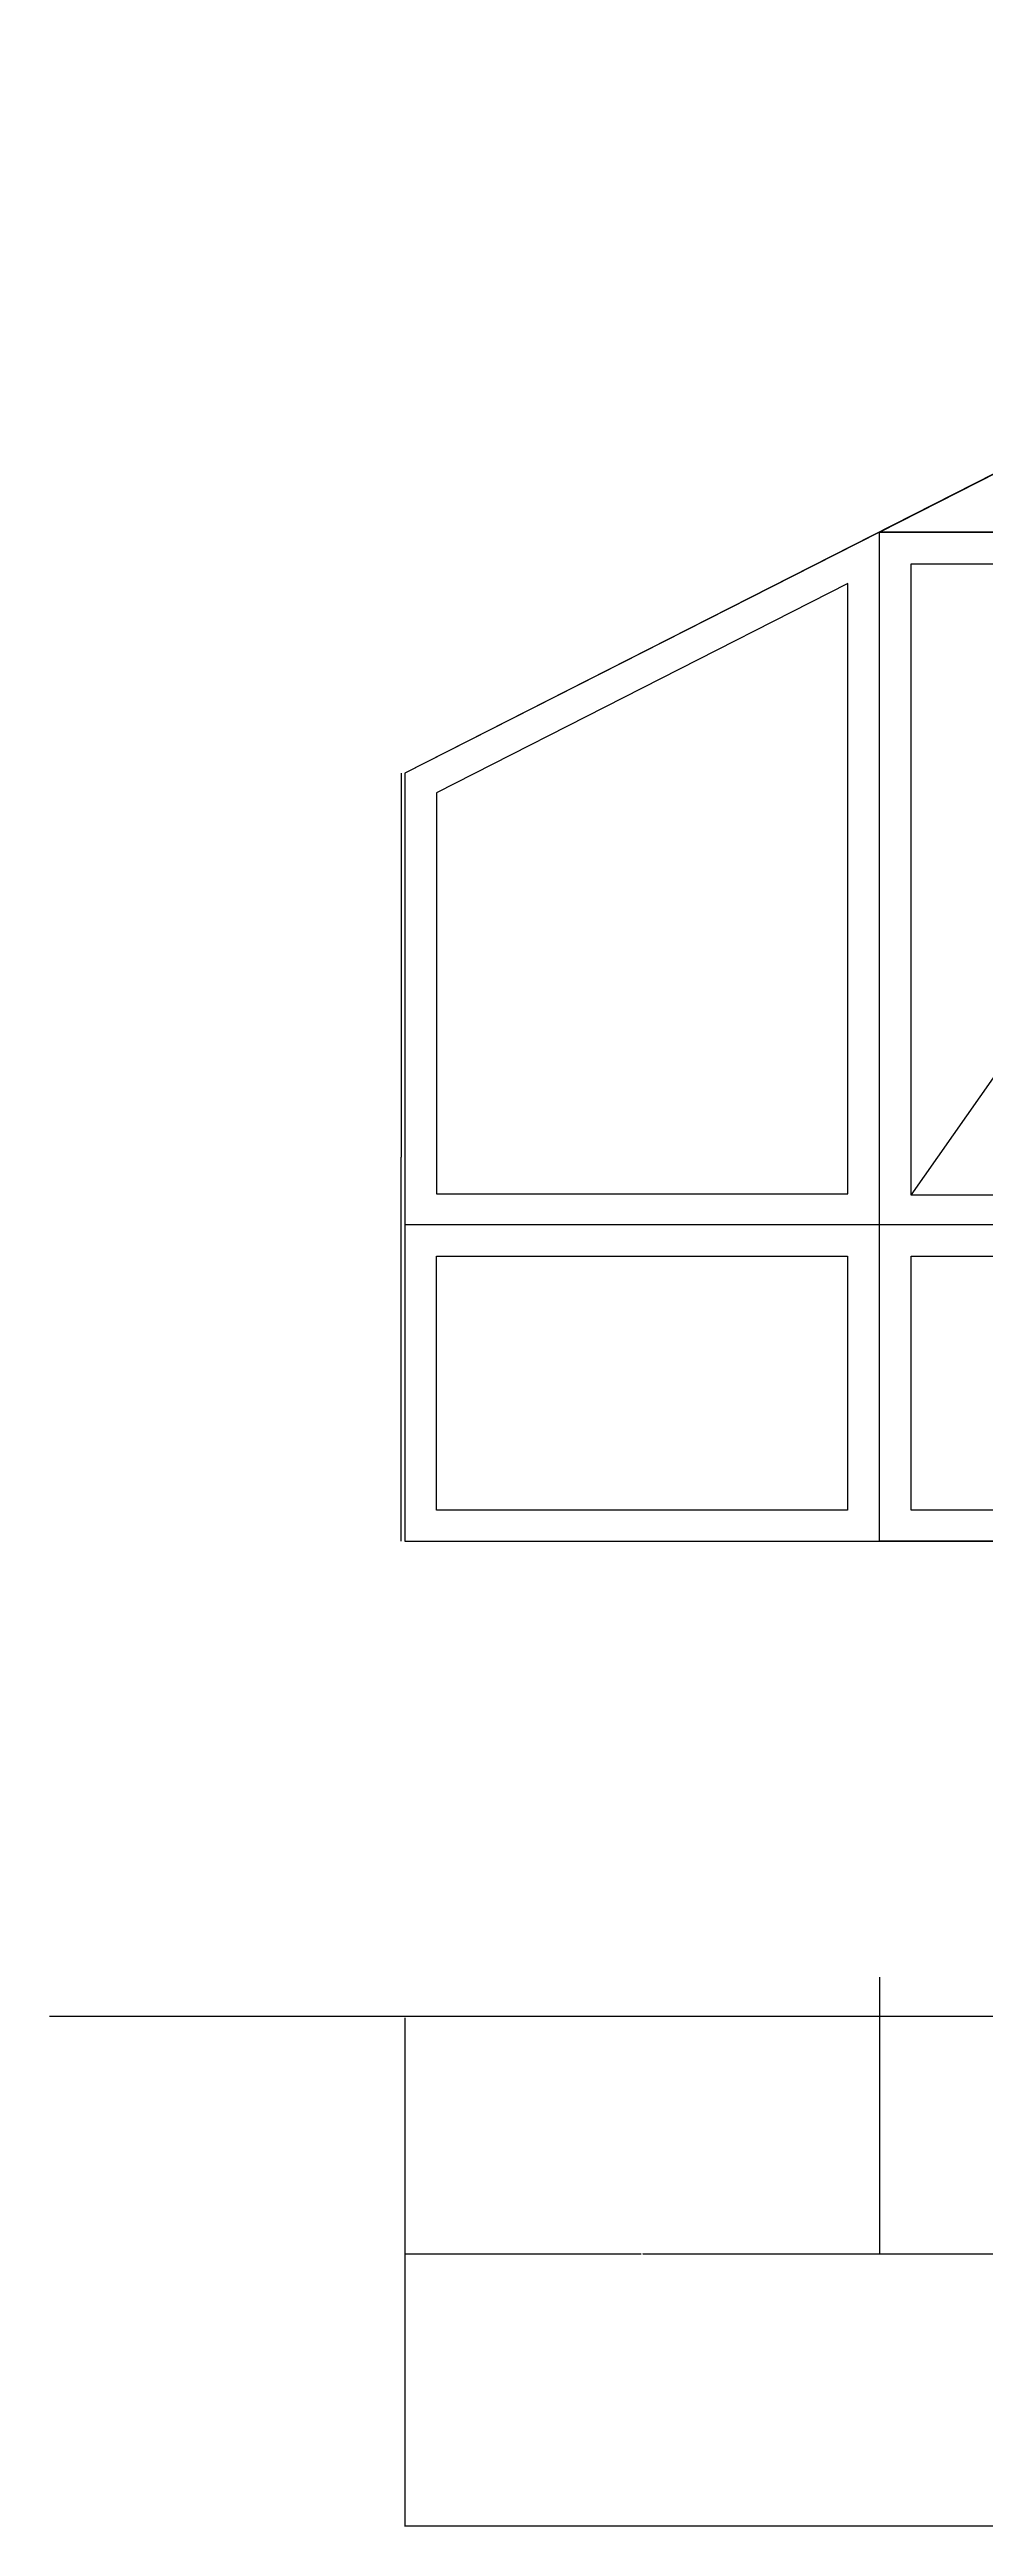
# Model space of a CAD drawing. Header units: metres. Extents: x 46426 to 130526, y 61608 to 121008.
# Drawn here: x 87851 to 90217, y 87819 to 94078 of the extents above; entities that cross this region are included whole.
import ezdxf

# ---------------------------------------------------------------- set-up
doc = ezdxf.new("R2010")
doc.units = ezdxf.units.M
doc.layers.add('PUB_DIM', color=3, linetype='Continuous')
doc.layers.add('WINDOW', color=7, linetype='Continuous')
doc.dimstyles.get("Standard").update_dxf_attribs({"dimtxt": 2.5, "dimasz": 2.5, "dimexe": 1.25, "dimexo": 0.625, "dimtad": 1, "dimcen": 2.5, "dimazin": 3, "dimtfac": 1, "dimtmove": 0, "dimatfit": 3})

# ---------------------------------------------------------------- blocks, each defined once
blk = doc.blocks.new('*D43')
for p, q in [((88749, 89104.59), (88749, 87820)), ((92349, 89104.59), (92349, 87820)), ((90547, 87820), (88748.75, 87820)), ((92349.25, 87820), (90551, 87820))]:
    blk.add_line(p, q)
at = {"layer": 'Defpoints'}
for p in [(88749, 89104.59), (92349, 89104.59), (92349, 87820)]:
    blk.add_point(p, dxfattribs=at)
at = {"layer": 'PUB_DIM', "insert": (90549, 87820), "char_height": 1, "attachment_point": 5}
blk.add_mtext('3600', dxfattribs=at)
blk = doc.blocks.new('*D44')
for p, q in [((88740, 92248.93), (88740, 91278.76)), ((88739.75, 91278.76), (88739.5, 91278.76)), ((88740, 90308.59), (88740, 91278.76)), ((88740, 91278.76), (88740, 91278.76)), ((88740.25, 91278.76), (88740.5, 91278.76))]:
    blk.add_line(p, q)
at = {"layer": 'Defpoints'}
for p in [(88740, 92248.93), (88740, 91278.76), (88740, 90308.59)]:
    blk.add_point(p, dxfattribs=at)
at = {"layer": 'PUB_DIM', "insert": (88740, 91279.885), "char_height": 1, "attachment_point": 5}
blk.add_mtext('0', dxfattribs=at)
blk = doc.blocks.new('*D47')
for p, q in [((89949, 89207.18), (89949, 88508)), ((88749, 89104.59), (88749, 88508)), ((88749.25, 88508), (89347, 88508)), ((89351, 88508), (89948.75, 88508))]:
    blk.add_line(p, q)
at = {"layer": 'Defpoints'}
for p in [(89949, 89207.18), (88749, 89104.59), (88749, 88508)]:
    blk.add_point(p, dxfattribs=at)
at = {"layer": 'PUB_DIM', "insert": (89349, 88508), "char_height": 1, "attachment_point": 5}
blk.add_mtext('1200', dxfattribs=at)
blk = doc.blocks.new('*D48')
for p, q in [((89949, 89200.75), (89949, 88508)), ((92349, 88804.59), (92349, 88508)), ((89949.25, 88508), (91147, 88508)), ((91151, 88508), (92348.75, 88508))]:
    blk.add_line(p, q)
at = {"layer": 'Defpoints'}
for p in [(89949, 89200.75), (92349, 88804.59), (89949, 88508)]:
    blk.add_point(p, dxfattribs=at)
at = {"layer": 'PUB_DIM', "insert": (91149, 88508), "char_height": 1, "attachment_point": 5}
blk.add_mtext('2400', dxfattribs=at)

msp = doc.modelspace()

# ---------------------------------------------------------------- linework, layer by layer
at = {"layer": 'WINDOW'}
for p, q in [((89949, 90308.59), (89949, 92858.46)), ((89949, 92858.46), (92349, 92858.46)), ((88749, 91108.59), (92349, 91108.59)), ((87851, 89108.59), (120968, 89108.59))]:
    msp.add_line(p, q, dxfattribs=at)
for points in [[(88749, 90308.59), (92349, 90308.59), (92349, 94077.5), (88749, 92248.93)], [(89949, 92858.46), (92349, 94077.5), (92349, 92858.46)], [(89949, 92858.46), (88749, 92248.93), (88749, 90308.59), (89949, 90308.59)], [(89949, 92858.46), (92349, 92858.46), (92349, 90308.59), (89949, 90308.59)], [(90029, 92778.46), (92270, 92778.46), (92270, 91182.59), (90029, 91182.59)], [(89869, 92728.09), (88829, 92199.84), (88829, 91186.59), (89869, 91186.59)], [(88829, 91028.59), (89868, 91028.59), (89868, 90386.73), (88829, 90386.73)], [(90029, 91028.59), (92270, 91028.59), (92270, 90386.73), (90029, 90386.73)]]:
    msp.add_lwpolyline(points, close=True, dxfattribs=at)
msp.add_lwpolyline([(90029, 91182.59), (91149.5, 92778.46), (92270, 91182.59)], dxfattribs=at)

# ---------------------------------------------------------------- dimensions: what is measured, and where the dimension line sits
at = {"layer": 'PUB_DIM'}
for base, p1, p2, picture, middle in [((88740, 91278.76), (88740, 90308.59), (88740, 92248.93), '*D44', (88740, 91279.885)), ((88749, 88508), (88749, 89104.59), (89949, 89207.18), '*D47', (89349, 88508)), ((89949, 88508), (89949, 89200.75), (92349, 88804.59), '*D48', (91149, 88508)), ((92349, 87820), (92349, 89104.59), (88749, 89104.59), '*D43', (90549, 87820))]:
    dim = msp.add_linear_dim(base=base, p1=p1, p2=p2, dimstyle='Standard', dxfattribs=at)
    dim.commit()
    dim.dimension.update_dxf_attribs({"geometry": picture, "text_midpoint": middle})

doc.saveas('drawing.dxf')
